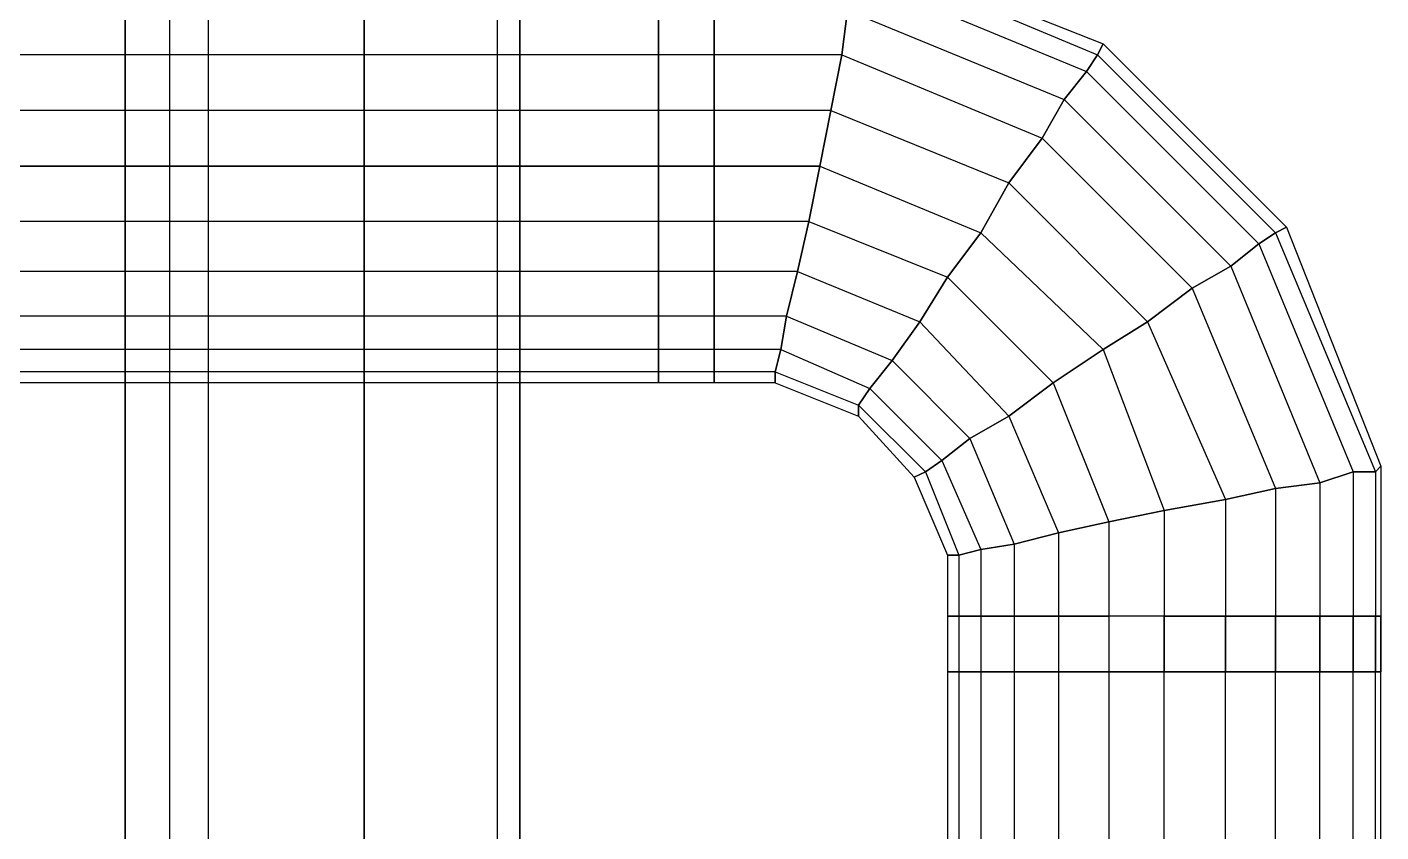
# Model space of a CAD drawing. Header units: metres. Extents: x 114 to 218, y 8 to 180.
# Drawn here: x 181.191 to 184.94, y 82.229 to 84.456 of the extents above; entities that cross this region are included whole.
import ezdxf

# ---------------------------------------------------------------- set-up
doc = ezdxf.new("R2010")
doc.units = ezdxf.units.M
doc.header["$MEASUREMENT"] = 0
for name, color, linetype in [('_Route', 7, 'Continuous'), ('A-2D-I-WALL', 7, 'Continuous'), ('A-3D-I-WALL', 7, 'Continuous'), ('M-EA2S-Round', 7, 'Continuous'), ('PL-VA-Pipe', 7, 'Continuous')]:
    doc.layers.add(name, color=color, linetype=linetype)

msp = doc.modelspace()

# ---------------------------------------------------------------- linework, layer by layer
at = {"layer": '_Route', "color": 4, "true_color": 0x00ffff}
msp.add_lwpolyline([(181.5863, 75.8421), (181.5863, 95.3923)], dxfattribs=at)
msp.add_lwpolyline([(181.5863, 75.8421), (181.5863, 95.3923)], dxfattribs=at)
at = {"layer": 'A-2D-I-WALL', "color": 9, "true_color": 0xbababa}
for points in [[(182.4939, 75.8114), (182.4939, 98.4379)], [(182.1247, 98.3148), (182.1247, 75.8729)], [(182.5554, 75.8729), (182.5554, 85.6711)]]:
    msp.add_lwpolyline(points, dxfattribs=at)
at = {"layer": 'A-3D-I-WALL', "color": 42, "true_color": 0xdda500}
for points in [[(182.1247, 98.3148), (182.1247, 75.8729), (182.1247, 75.8114), (182.4939, 75.8114), (182.4939, 75.8729), (182.4939, 85.7326), (182.4939, 86.1018), (182.4939, 89.7934), (182.4939, 90.3932), (182.4939, 94.0541), (182.4939, 94.654), (182.4939, 98.3148), (182.4939, 98.3764), (182.4939, 98.4379), (182.1247, 98.4379), (182.1247, 98.3764), (182.1247, 98.3148)], [(182.1247, 98.3148), (182.1247, 75.8729), (182.5554, 75.8729), (182.5554, 85.6711), (182.5554, 86.1633), (182.5554, 89.7318), (182.5554, 90.4548), (182.5554, 93.9926), (182.5554, 94.7155), (182.5554, 98.3148), (182.1247, 98.3148), (182.5554, 98.3148), (182.5554, 94.7155), (182.5554, 93.9926), (182.5554, 90.4548), (182.5554, 89.7318), (182.5554, 86.1633), (182.5554, 85.6711), (182.5554, 75.8729), (182.1247, 75.8729), (182.1247, 98.3148)], [(182.4939, 75.8729), (182.5554, 75.8729), (182.5554, 85.6711), (182.5554, 85.7326), (182.4939, 85.7326)]]:
    msp.add_lwpolyline(points, dxfattribs=at)
at = {"layer": 'M-EA2S-Round', "color": 40, "true_color": 0xffbf00}
for points in [[(183.4937, 84.6559), (183.5091, 84.6712), (184.1705, 84.4098)], [(183.5091, 84.6712), (183.4937, 84.6559), (184.1551, 84.379)], [(183.4937, 84.5943), (183.4937, 84.6559), (184.1551, 84.379)], [(183.4937, 84.6559), (183.4937, 84.5943), (184.1243, 84.3329)], [(183.4629, 84.5021), (183.4937, 84.5943), (184.1243, 84.3329)], [(183.4937, 84.5943), (183.4629, 84.5021), (184.0628, 84.2559)], [(183.0938, 84.5021), (183.0938, 84.379), (177.0949, 84.379), (177.0949, 84.5021)], [(183.0938, 84.379), (183.0938, 84.5021), (177.0949, 84.5021), (177.0949, 84.379)], [(182.9399, 84.2252), (182.9399, 84.379), (182.9399, 84.5021)], [(182.9399, 84.5021), (182.9399, 84.379), (182.9399, 84.2252), (182.9399, 84.0714), (182.9399, 83.9175), (182.9399, 83.7791), (182.9399, 83.6561), (182.9399, 83.5638), (182.9399, 83.5022), (182.9399, 83.4715), (182.9399, 83.5022), (182.9399, 83.5638), (182.9399, 83.6561), (182.9399, 83.7791), (182.9399, 83.9175), (182.9399, 84.0714), (182.9399, 84.2252)], [(183.4475, 84.379), (183.4629, 84.5021), (184.0628, 84.2559)], [(183.4629, 84.5021), (183.4475, 84.379), (184.0013, 84.1483)], [(184.1551, 84.379), (184.1705, 84.4098), (184.6781, 83.9022)], [(184.1705, 84.4098), (184.1551, 84.379), (184.6473, 83.8868)], [(184.1705, 84.4098), (184.1705, 84.4098)], [(183.0938, 84.379), (183.0938, 84.2252), (177.0949, 84.2252), (177.0949, 84.379)], [(183.0938, 84.2252), (183.0938, 84.379), (177.0949, 84.379), (177.0949, 84.2252)], [(183.4475, 84.379), (182.9399, 84.379)], [(183.4475, 84.379), (182.9399, 84.379)], [(182.9399, 84.379), (182.9399, 84.379)], [(182.9399, 84.379), (182.9399, 84.379)], [(183.0938, 84.379), (183.0938, 84.379)], [(183.0938, 84.379), (183.0938, 84.379)], [(183.4168, 84.2252), (183.4475, 84.379), (184.0013, 84.1483)], [(183.4475, 84.379), (183.4168, 84.2252), (183.909, 84.0252)], [(183.4475, 84.379), (183.4475, 84.379)], [(183.4475, 84.379), (183.4475, 84.379)], [(184.1243, 84.3329), (184.1551, 84.379), (184.6473, 83.8868)], [(184.1551, 84.379), (184.1243, 84.3329), (184.6012, 83.856)], [(184.1551, 84.379), (184.1551, 84.379)], [(184.1551, 84.379), (184.1551, 84.379)], [(184.0628, 84.2559), (184.1243, 84.3329), (184.6012, 83.856)], [(184.1243, 84.3329), (184.0628, 84.2559), (184.5243, 83.7945)], [(184.1243, 84.3329), (184.1243, 84.3329)], [(184.1243, 84.3329), (184.1243, 84.3329)], [(183.0938, 84.2252), (183.0938, 84.0714), (177.0949, 84.0714), (177.0949, 84.2252)], [(183.0938, 84.0714), (183.0938, 84.2252), (177.0949, 84.2252), (177.0949, 84.0714), (183.0938, 84.0714)], [(183.4168, 84.2252), (182.9399, 84.2252)], [(183.4168, 84.2252), (182.9399, 84.2252)], [(182.9399, 84.0714), (183.386, 84.0714), (183.4168, 84.2252), (183.909, 84.0252)], [(182.9399, 84.2252), (182.9399, 84.2252)], [(182.9399, 84.2252), (182.9399, 84.2252)], [(183.0938, 84.2252), (183.0938, 84.2252)], [(183.0938, 84.2252), (183.0938, 84.2252)], [(183.4168, 84.2252), (183.386, 84.0714), (183.8321, 83.8868)], [(183.4168, 84.2252), (183.4168, 84.2252)], [(183.4168, 84.2252), (183.4168, 84.2252)], [(184.0013, 84.1483), (184.0628, 84.2559), (184.5243, 83.7945)], [(184.0628, 84.2559), (184.0013, 84.1483), (184.4166, 83.733)], [(184.0628, 84.2559), (184.0628, 84.2559)], [(184.0628, 84.2559), (184.0628, 84.2559)], [(183.909, 84.0252), (184.0013, 84.1483), (184.4166, 83.733)], [(184.0013, 84.1483), (183.909, 84.0252), (184.2935, 83.6407)], [(184.0013, 84.1483), (184.0013, 84.1483)], [(184.0013, 84.1483), (184.0013, 84.1483)], [(183.0938, 84.0714), (183.0938, 83.9175), (177.0949, 83.9175), (177.0949, 84.0714)], [(183.386, 84.0714), (182.9399, 84.0714)], [(182.9399, 84.0714), (182.9399, 84.0714)], [(182.9399, 84.0714), (182.9399, 84.0714)], [(183.0938, 83.9175), (183.0938, 84.0714)], [(183.0938, 84.0714), (183.0938, 84.0714)], [(183.0938, 84.0714), (183.0938, 84.0714)], [(183.386, 84.0714), (183.3553, 83.9175), (183.7398, 83.7637)], [(183.3553, 83.9175), (183.386, 84.0714), (183.8321, 83.8868), (183.909, 84.0252), (184.2935, 83.6407)], [(183.386, 84.0714), (183.386, 84.0714)], [(183.386, 84.0714), (183.386, 84.0714)], [(183.909, 84.0252), (183.8321, 83.8868), (184.1705, 83.5638)], [(183.909, 84.0252), (183.909, 84.0252)], [(183.909, 84.0252), (183.909, 84.0252)], [(183.0938, 83.7791), (183.0938, 83.9175), (177.0949, 83.9175), (177.0949, 83.7791)], [(183.0938, 83.9175), (183.0938, 83.7791), (177.0949, 83.7791), (177.0949, 83.9175)], [(183.3553, 83.9175), (182.9399, 83.9175)], [(183.3553, 83.9175), (182.9399, 83.9175)], [(182.9399, 83.9175), (182.9399, 83.9175)], [(182.9399, 83.9175), (182.9399, 83.9175)], [(183.0938, 83.9175), (183.0938, 83.9175)], [(183.0938, 83.9175), (183.0938, 83.9175)], [(183.3553, 83.9175), (183.3245, 83.7791), (183.6629, 83.6407)], [(183.3245, 83.7791), (183.3553, 83.9175), (183.7398, 83.7637)], [(183.3553, 83.9175), (183.3553, 83.9175)], [(183.3553, 83.9175), (183.3553, 83.9175)], [(183.8321, 83.8868), (183.7398, 83.7637), (184.0321, 83.4715)], [(183.7398, 83.7637), (183.8321, 83.8868), (184.1705, 83.5638), (184.2935, 83.6407), (184.5089, 83.1485)], [(183.8321, 83.8868), (183.8321, 83.8868)], [(183.8321, 83.8868), (183.8321, 83.8868)], [(184.6012, 83.856), (184.6473, 83.8868), (184.9242, 83.2254)], [(184.6473, 83.8868), (184.6012, 83.856), (184.8627, 83.2254)], [(184.6473, 83.8868), (184.6781, 83.9022), (184.9396, 83.2408)], [(184.6781, 83.9022), (184.6473, 83.8868), (184.9242, 83.2254)], [(184.6473, 83.8868), (184.6473, 83.8868)], [(184.6473, 83.8868), (184.6473, 83.8868)], [(184.6781, 83.9022), (184.6781, 83.9022)], [(184.5243, 83.7945), (184.6012, 83.856), (184.8627, 83.2254)], [(184.6012, 83.856), (184.5243, 83.7945), (184.7704, 83.1946)], [(184.6012, 83.856), (184.6012, 83.856)], [(184.6012, 83.856), (184.6012, 83.856)], [(183.0938, 83.6561), (183.0938, 83.7791), (177.0949, 83.7791), (177.0949, 83.6561)], [(183.0938, 83.7791), (183.0938, 83.6561), (177.0949, 83.6561), (177.0949, 83.7791)], [(183.3245, 83.7791), (182.9399, 83.7791)], [(183.3245, 83.7791), (182.9399, 83.7791)], [(182.9399, 83.7791), (182.9399, 83.7791)], [(182.9399, 83.7791), (182.9399, 83.7791)], [(183.0938, 83.7791), (183.0938, 83.7791)], [(183.0938, 83.7791), (183.0938, 83.7791)], [(183.3245, 83.7791), (183.2937, 83.6561), (183.586, 83.533)], [(183.2937, 83.6561), (183.3245, 83.7791), (183.6629, 83.6407)], [(183.3245, 83.7791), (183.3245, 83.7791)], [(183.3245, 83.7791), (183.3245, 83.7791)], [(184.4166, 83.733), (184.5243, 83.7945), (184.7704, 83.1946)], [(184.5243, 83.7945), (184.4166, 83.733), (184.6473, 83.1792)], [(184.5243, 83.7945), (184.5243, 83.7945)], [(184.5243, 83.7945), (184.5243, 83.7945)], [(183.7398, 83.7637), (183.6629, 83.6407), (183.909, 83.3792)], [(183.6629, 83.6407), (183.7398, 83.7637), (184.0321, 83.4715)], [(183.7398, 83.7637), (183.7398, 83.7637)], [(183.7398, 83.7637), (183.7398, 83.7637)], [(184.2935, 83.6407), (184.4166, 83.733), (184.6473, 83.1792)], [(184.4166, 83.733), (184.2935, 83.6407), (184.5089, 83.1485)], [(184.4166, 83.733), (184.4166, 83.733)], [(184.4166, 83.733), (184.4166, 83.733)], [(183.0938, 83.5638), (183.0938, 83.6561), (177.0949, 83.6561), (177.0949, 83.5638)], [(183.0938, 83.6561), (183.0938, 83.5638), (177.0949, 83.5638), (177.0949, 83.6561)], [(183.2937, 83.6561), (182.9399, 83.6561)], [(183.2937, 83.6561), (182.9399, 83.6561)], [(182.9399, 83.6561), (182.9399, 83.6561)], [(182.9399, 83.6561), (182.9399, 83.6561)], [(183.0938, 83.6561), (183.0938, 83.6561)], [(183.0938, 83.6561), (183.0938, 83.6561)], [(183.2937, 83.6561), (183.2784, 83.5638), (183.5244, 83.4561)], [(183.2784, 83.5638), (183.2937, 83.6561), (183.586, 83.533)], [(183.2937, 83.6561), (183.2937, 83.6561)], [(183.2937, 83.6561), (183.2937, 83.6561)], [(183.6629, 83.6407), (183.586, 83.533), (183.8013, 83.3177)], [(183.586, 83.533), (183.6629, 83.6407), (183.909, 83.3792)], [(183.6629, 83.6407), (183.6629, 83.6407)], [(183.6629, 83.6407), (183.6629, 83.6407)], [(184.2935, 83.6407), (184.1705, 83.5638), (184.3397, 83.1177)], [(184.2935, 83.6407), (184.2935, 83.6407)], [(184.2935, 83.6407), (184.2935, 83.6407)], [(183.0938, 83.5022), (183.0938, 83.5638), (177.0949, 83.5638), (177.0949, 83.5022)], [(183.0938, 83.5638), (183.0938, 83.5022), (177.0949, 83.5022), (177.0949, 83.5638)], [(183.2784, 83.5638), (182.9399, 83.5638)], [(183.2784, 83.5638), (182.9399, 83.5638)], [(182.9399, 83.5638), (182.9399, 83.5638)], [(182.9399, 83.5638), (182.9399, 83.5638)], [(183.0938, 83.5638), (183.0938, 83.5638)], [(183.0938, 83.5638), (183.0938, 83.5638)], [(183.2784, 83.5638), (183.263, 83.5022), (183.4937, 83.41)], [(183.263, 83.5022), (183.2784, 83.5638), (183.5244, 83.4561)], [(183.2784, 83.5638), (183.2784, 83.5638)], [(183.2784, 83.5638), (183.2784, 83.5638)], [(184.1705, 83.5638), (184.0321, 83.4715), (184.1859, 83.0869)], [(184.0321, 83.4715), (184.1705, 83.5638), (184.3397, 83.1177), (184.5089, 83.1485), (184.5089, 82.6716)], [(184.1705, 83.5638), (184.1705, 83.5638)], [(184.1705, 83.5638), (184.1705, 83.5638)], [(183.586, 83.533), (183.5244, 83.4561), (183.7244, 83.2561)], [(183.5244, 83.4561), (183.586, 83.533), (183.8013, 83.3177)], [(183.586, 83.533), (183.586, 83.533)], [(183.586, 83.533), (183.586, 83.533)], [(183.0938, 83.4715), (183.0938, 83.5022), (177.0949, 83.5022), (177.0949, 83.4715)], [(183.0938, 83.5022), (183.0938, 83.4715), (177.0949, 83.4715), (177.0949, 83.5022)], [(183.263, 83.5022), (182.9399, 83.5022)], [(183.263, 83.5022), (182.9399, 83.5022)], [(182.9399, 83.5022), (182.9399, 83.5022)], [(182.9399, 83.5022), (182.9399, 83.5022)], [(183.263, 83.4715), (182.9399, 83.4715)], [(182.9399, 83.4715), (182.9399, 83.4715)], [(183.0938, 83.5022), (183.0938, 83.5022)], [(183.0938, 83.5022), (183.0938, 83.5022)], [(183.0938, 83.4715), (183.0938, 83.4715)], [(183.263, 83.5022), (183.263, 83.4715), (183.4937, 83.3792)], [(183.263, 83.4715), (183.263, 83.5022), (183.4937, 83.41)], [(183.263, 83.5022), (183.263, 83.5022)], [(183.263, 83.5022), (183.263, 83.5022)], [(183.263, 83.4715), (183.263, 83.4715)], [(184.0321, 83.4715), (183.909, 83.3792), (184.0474, 83.0562)], [(183.909, 83.3792), (184.0321, 83.4715), (184.1859, 83.0869)], [(184.0321, 83.4715), (184.0321, 83.4715)], [(184.0321, 83.4715), (184.0321, 83.4715)], [(183.5244, 83.4561), (183.4937, 83.41), (183.6783, 83.2254)], [(183.4937, 83.41), (183.5244, 83.4561), (183.7244, 83.2561)], [(183.5244, 83.4561), (183.5244, 83.4561)], [(183.5244, 83.4561), (183.5244, 83.4561)], [(183.4937, 83.41), (183.4937, 83.3792), (183.6475, 83.21)], [(183.4937, 83.3792), (183.4937, 83.41), (183.6783, 83.2254)], [(183.4937, 83.41), (183.4937, 83.41)], [(183.4937, 83.41), (183.4937, 83.41)], [(183.4937, 83.3792), (183.4937, 83.3792)], [(183.909, 83.3792), (183.8013, 83.3177), (183.9244, 83.0254)], [(183.8013, 83.3177), (183.909, 83.3792), (184.0474, 83.0562)], [(183.909, 83.3792), (183.909, 83.3792)], [(183.909, 83.3792), (183.909, 83.3792)], [(183.8013, 83.3177), (183.7244, 83.2561), (183.8321, 83.01)], [(183.7244, 83.2561), (183.8013, 83.3177), (183.9244, 83.0254)], [(183.8013, 83.3177), (183.8013, 83.3177)], [(183.8013, 83.3177), (183.8013, 83.3177)], [(183.7244, 83.2561), (183.6783, 83.2254), (183.7706, 82.9946)], [(183.6783, 83.2254), (183.7244, 83.2561), (183.8321, 83.01)], [(183.7244, 83.2561), (183.7244, 83.2561)], [(183.7244, 83.2561), (183.7244, 83.2561)], [(183.6783, 83.2254), (183.6475, 83.21), (183.7398, 82.9946)], [(183.6475, 83.21), (183.6783, 83.2254), (183.7706, 82.9946)], [(183.6475, 83.21), (183.6475, 83.21)], [(183.6783, 83.2254), (183.6783, 83.2254)], [(183.6783, 83.2254), (183.6783, 83.2254)], [(184.7704, 83.1946), (184.8627, 83.2254), (184.8627, 82.6716)], [(184.8627, 83.2254), (184.7704, 83.1946), (184.7704, 82.6716)], [(184.8627, 83.2254), (184.9242, 83.2254), (184.9242, 82.6716)], [(184.9242, 83.2254), (184.8627, 83.2254), (184.8627, 82.6716)], [(184.8627, 83.2254), (184.8627, 83.2254)], [(184.8627, 83.2254), (184.8627, 83.2254)], [(184.9242, 83.2254), (184.9396, 83.2408), (184.9396, 82.6716)], [(184.9396, 83.2408), (184.9242, 83.2254), (184.9242, 82.6716)], [(184.9242, 83.2254), (184.9242, 83.2254)], [(184.9242, 83.2254), (184.9242, 83.2254)], [(184.9396, 83.2408), (184.9396, 83.2408)], [(184.5089, 83.1485), (184.6473, 83.1792), (184.6473, 82.6716)], [(184.6473, 83.1792), (184.5089, 83.1485), (184.5089, 82.6716)], [(184.6473, 83.1792), (184.7704, 83.1946), (184.7704, 82.6716)], [(184.7704, 83.1946), (184.6473, 83.1792), (184.6473, 82.6716)], [(184.6473, 83.1792), (184.6473, 83.1792)], [(184.6473, 83.1792), (184.6473, 83.1792)], [(184.7704, 83.1946), (184.7704, 83.1946)], [(184.7704, 83.1946), (184.7704, 83.1946)], [(184.5089, 83.1485), (184.3397, 83.1177), (184.3397, 82.6716)], [(184.5089, 83.1485), (184.5089, 83.1485)], [(184.5089, 83.1485), (184.5089, 83.1485)], [(184.3397, 83.1177), (184.1859, 83.0869), (184.1859, 82.6716)], [(184.1859, 83.0869), (184.3397, 83.1177), (184.3397, 82.6716)], [(184.3397, 83.1177), (184.3397, 83.1177)], [(184.3397, 83.1177), (184.3397, 83.1177)], [(184.1859, 83.0869), (184.0474, 83.0562), (184.0474, 82.6716)], [(184.0474, 83.0562), (184.1859, 83.0869), (184.1859, 82.6716)], [(184.1859, 83.0869), (184.1859, 83.0869)], [(184.1859, 83.0869), (184.1859, 83.0869)], [(183.9244, 83.0254), (183.8321, 83.01), (183.8321, 82.6716)], [(183.8321, 83.01), (183.9244, 83.0254), (183.9244, 82.6716)], [(184.0474, 83.0562), (183.9244, 83.0254), (183.9244, 82.6716)], [(183.9244, 83.0254), (184.0474, 83.0562), (184.0474, 82.6716)], [(183.9244, 83.0254), (183.9244, 83.0254)], [(183.9244, 83.0254), (183.9244, 83.0254)], [(184.0474, 83.0562), (184.0474, 83.0562)], [(184.0474, 83.0562), (184.0474, 83.0562)], [(183.7706, 82.9946), (183.7398, 82.9946), (183.7398, 82.6716)], [(183.7398, 82.9946), (183.7706, 82.9946), (183.7706, 82.6716)], [(183.7398, 82.9946), (183.7398, 82.9946)], [(183.8321, 83.01), (183.7706, 82.9946), (183.7706, 82.6716)], [(183.7706, 82.9946), (183.8321, 83.01), (183.8321, 82.6716)], [(183.7706, 82.9946), (183.7706, 82.9946)], [(183.7706, 82.9946), (183.7706, 82.9946)], [(183.8321, 83.01), (183.8321, 83.01)], [(183.8321, 83.01), (183.8321, 83.01)], [(183.8321, 82.8254), (183.7706, 82.8254), (183.7706, 82.0256), (183.7398, 82.0256)], [(183.7706, 82.8254), (183.7398, 82.8254), (183.7398, 82.0256), (183.7706, 82.0256)], [(183.7398, 82.8254), (183.7706, 82.8254), (183.7706, 82.0256), (183.8321, 82.0256)], [(183.7398, 82.8254), (183.7398, 82.8254)], [(183.9244, 82.8254), (183.8321, 82.8254), (183.8321, 82.0256), (183.7706, 82.0256)], [(183.7706, 82.8254), (183.8321, 82.8254), (183.8321, 82.0256), (183.9244, 82.0256)], [(183.7706, 82.8254), (183.7706, 82.8254)], [(183.7706, 82.8254), (183.7706, 82.8254)], [(184.0474, 82.8254), (183.9244, 82.8254), (183.9244, 82.0256), (183.8321, 82.0256)], [(183.8321, 82.8254), (183.9244, 82.8254), (183.9244, 82.0256), (184.0474, 82.0256)], [(183.8321, 82.8254), (183.8321, 82.8254)], [(183.8321, 82.8254), (183.8321, 82.8254)], [(184.1859, 82.8254), (184.0474, 82.8254), (184.0474, 82.0256), (183.9244, 82.0256)], [(183.9244, 82.8254), (184.0474, 82.8254), (184.0474, 82.0256), (184.1859, 82.0256)], [(183.9244, 82.8254), (183.9244, 82.8254)], [(183.9244, 82.8254), (183.9244, 82.8254)], [(184.1859, 82.0256), (184.3397, 82.0256), (184.3397, 82.8254), (184.1859, 82.8254), (184.1859, 82.0256), (184.0474, 82.0256)], [(184.0474, 82.8254), (184.1859, 82.8254), (184.1859, 82.0256), (184.3397, 82.0256), (184.3397, 82.8254), (184.1859, 82.8254)], [(184.0474, 82.8254), (184.0474, 82.8254)], [(184.0474, 82.8254), (184.0474, 82.8254)], [(184.1859, 82.8254), (184.1859, 82.8254)], [(184.1859, 82.8254), (184.1859, 82.8254)], [(184.3397, 82.8254), (184.5089, 82.8254)], [(184.3397, 82.0256), (184.5089, 82.0256), (184.5089, 82.8254), (184.3397, 82.8254)], [(184.3397, 82.8254), (184.3397, 82.8254)], [(184.3397, 82.8254), (184.3397, 82.8254)], [(184.6473, 82.0256), (184.5089, 82.0256), (184.5089, 82.8254), (184.6473, 82.8254)], [(184.5089, 82.0256), (184.6473, 82.0256), (184.6473, 82.8254), (184.5089, 82.8254)], [(184.5089, 82.8254), (184.5089, 82.8254)], [(184.5089, 82.8254), (184.5089, 82.8254)], [(184.7704, 82.0256), (184.6473, 82.0256), (184.6473, 82.8254), (184.7704, 82.8254)], [(184.6473, 82.0256), (184.7704, 82.0256), (184.7704, 82.8254), (184.6473, 82.8254)], [(184.6473, 82.8254), (184.6473, 82.8254)], [(184.6473, 82.8254), (184.6473, 82.8254)], [(184.8627, 82.0256), (184.7704, 82.0256), (184.7704, 82.8254), (184.8627, 82.8254)], [(184.7704, 82.0256), (184.8627, 82.0256), (184.8627, 82.8254), (184.7704, 82.8254)], [(184.7704, 82.8254), (184.7704, 82.8254)], [(184.7704, 82.8254), (184.7704, 82.8254)], [(184.9242, 82.0256), (184.8627, 82.0256), (184.8627, 82.8254), (184.9242, 82.8254)], [(184.8627, 82.0256), (184.9242, 82.0256), (184.9242, 82.8254), (184.8627, 82.8254)], [(184.8627, 82.8254), (184.8627, 82.8254)], [(184.8627, 82.8254), (184.8627, 82.8254)], [(184.9396, 82.0256), (184.9242, 82.0256), (184.9242, 82.8254), (184.9396, 82.8254)], [(184.9242, 82.0256), (184.9396, 82.0256), (184.9396, 82.8254), (184.9242, 82.8254)], [(184.9242, 82.8254), (184.9242, 82.8254)], [(184.9242, 82.8254), (184.9242, 82.8254)], [(184.9396, 82.8254), (184.9396, 82.8254)], [(184.3397, 82.6716), (184.1859, 82.6716), (184.0474, 82.6716), (183.9244, 82.6716), (183.8321, 82.6716), (183.7706, 82.6716), (183.7398, 82.6716), (183.7706, 82.6716), (183.8321, 82.6716), (183.9244, 82.6716), (184.0474, 82.6716), (184.1859, 82.6716), (184.3397, 82.6716), (184.5089, 82.6716), (184.6473, 82.6716), (184.7704, 82.6716), (184.8627, 82.6716), (184.9242, 82.6716), (184.9396, 82.6716), (184.9242, 82.6716), (184.8627, 82.6716), (184.7704, 82.6716), (184.6473, 82.6716), (184.5089, 82.6716), (184.3397, 82.6716)], [(183.7398, 82.6716), (183.7398, 82.6716)], [(183.7706, 82.6716), (183.7706, 82.6716)], [(183.7706, 82.6716), (183.7706, 82.6716)], [(183.8321, 82.6716), (183.8321, 82.6716)], [(183.8321, 82.6716), (183.8321, 82.6716)], [(183.9244, 82.6716), (183.9244, 82.6716)], [(183.9244, 82.6716), (183.9244, 82.6716)], [(184.0474, 82.6716), (184.0474, 82.6716)], [(184.0474, 82.6716), (184.0474, 82.6716)], [(184.1859, 82.6716), (184.1859, 82.6716)], [(184.1859, 82.6716), (184.1859, 82.6716)], [(184.3397, 82.6716), (184.3397, 82.6716)], [(184.3397, 82.6716), (184.3397, 82.6716)], [(184.5089, 82.6716), (184.5089, 82.6716)], [(184.5089, 82.6716), (184.5089, 82.6716)], [(184.6473, 82.6716), (184.6473, 82.6716)], [(184.6473, 82.6716), (184.6473, 82.6716)], [(184.7704, 82.6716), (184.7704, 82.6716)], [(184.7704, 82.6716), (184.7704, 82.6716)], [(184.8627, 82.6716), (184.8627, 82.6716)], [(184.8627, 82.6716), (184.8627, 82.6716)], [(184.9242, 82.6716), (184.9242, 82.6716)], [(184.9242, 82.6716), (184.9242, 82.6716)], [(184.9396, 82.6716), (184.9396, 82.6716)]]:
    msp.add_lwpolyline(points, dxfattribs=at)
at = {"layer": 'PL-VA-Pipe', "color": 171, "true_color": 0x7f7fff}
for points in [[(181.4633, 76.4113), (181.4633, 85.3327)], [(181.4633, 85.3327), (181.4633, 76.4113)], [(181.4633, 76.4113), (181.4633, 85.3327)], [(181.4633, 85.3327), (181.4633, 76.4113)], [(181.5863, 76.4113), (181.5863, 85.3327)], [(181.5863, 76.4113), (181.5863, 85.3327)], [(181.5863, 76.4113), (181.5863, 85.3327)], [(181.5863, 76.4113), (181.5863, 85.3327)], [(181.694, 76.4113), (181.694, 85.3327)], [(181.694, 76.4113), (181.694, 85.3327)], [(181.694, 76.4113), (181.694, 85.3327)], [(181.694, 76.4113), (181.694, 85.3327)]]:
    msp.add_lwpolyline(points, dxfattribs=at)

doc.saveas('drawing.dxf')
